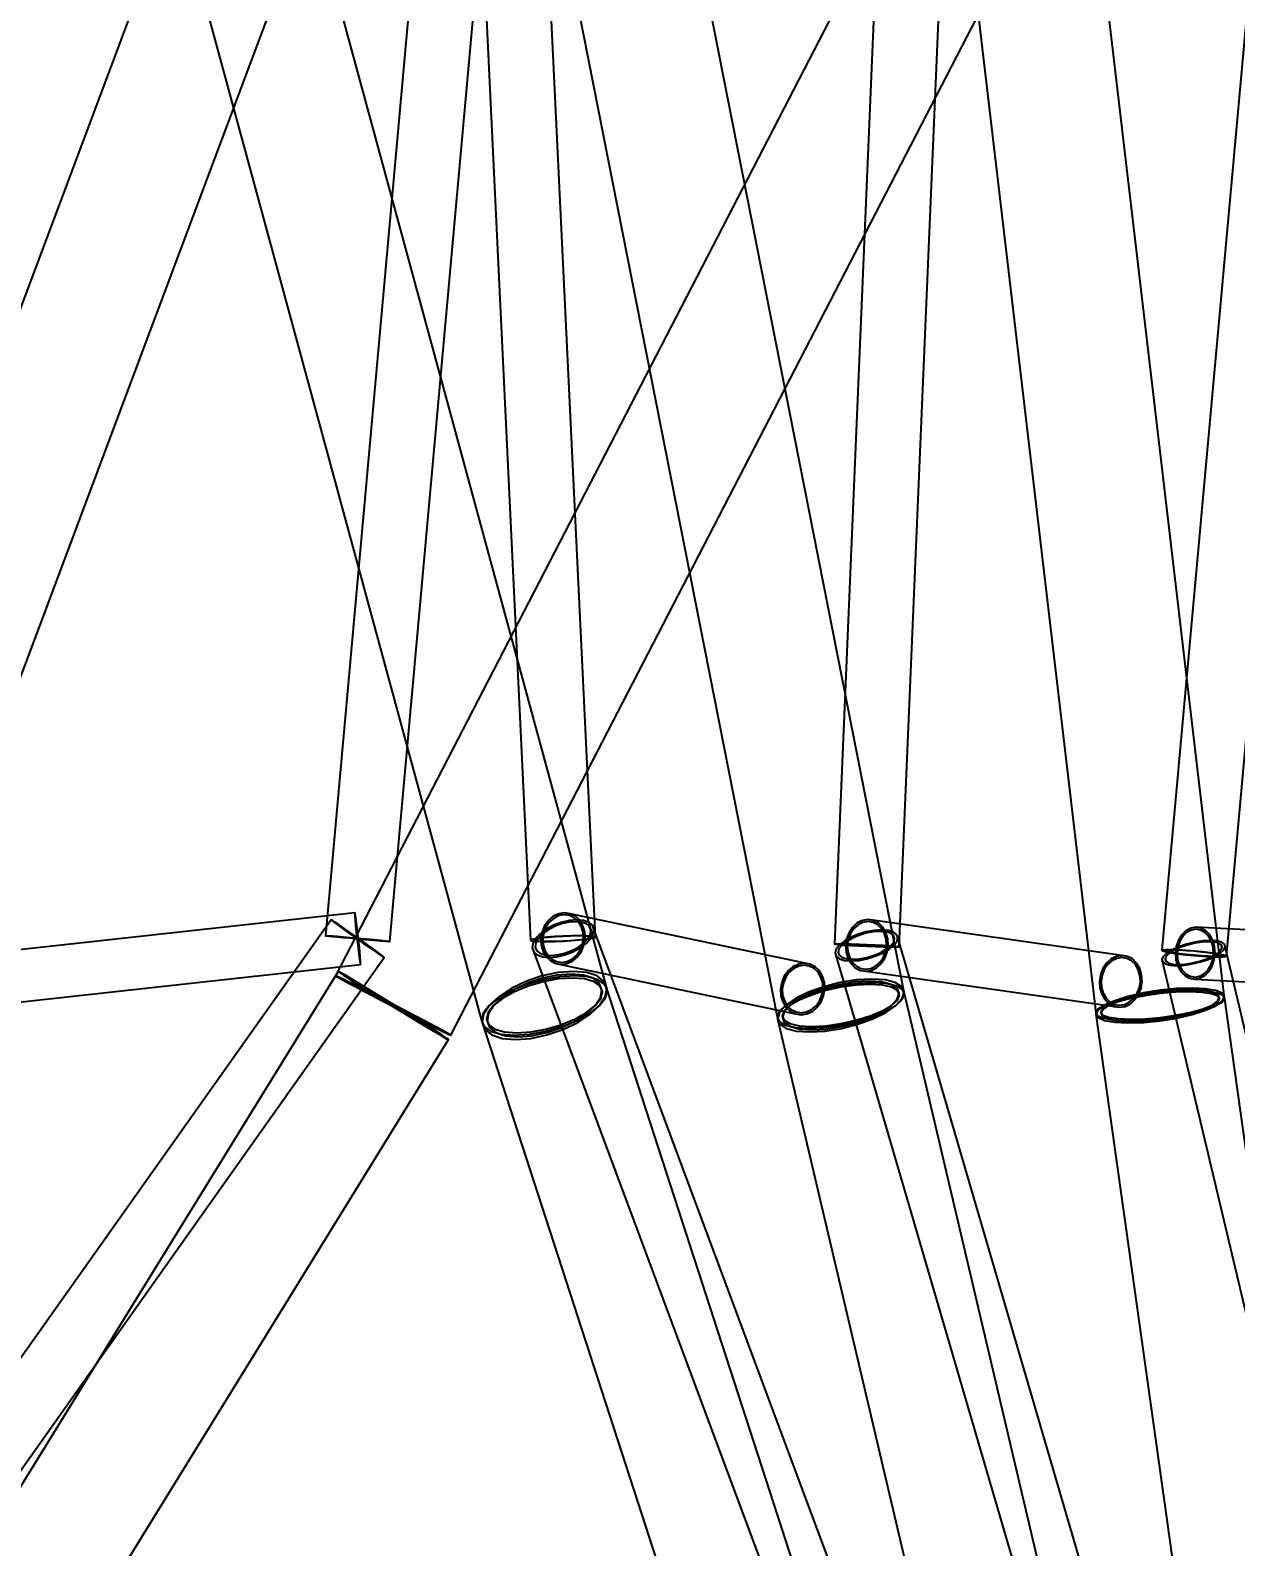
# Model space of a CAD drawing. Header units: millimetres. Extents: x -123812 to 252100, y -3000 to 639000.
# Drawn here: x -15087 to -5645, y 20760 to 32640 of the extents above; entities that cross this region are included whole.
import ezdxf

# ---------------------------------------------------------------- set-up
doc = ezdxf.new("R2010")
doc.units = ezdxf.units.MM
doc.layers.add('D-STR-DIM', color=7, linetype='Continuous', lineweight=13)
doc.layers.add('D-STR-STRC', color=7, linetype='Continuous', lineweight=25)
doc.styles.add('OpenSansCondensed-Light', font='OpenSansCondensed-Light.ttf')
doc.styles.add('TOWER_UNICODE', font='Arial Unicode.ttf')
doc.dimstyles.new('EZDXF', dxfattribs={"dimtxt": 0.25, "dimasz": 0.175, "dimexe": 0.375, "dimexo": 0.125, "dimgap": 0.1, "dimtad": 1, "dimlfac": 100, "dimzin": 12, "dimdsep": 46, "dimtxsty": 'OpenSansCondensed-Light', "dimblk": 'ARCHTICK', "dimcen": 2.5, "dimazin": 3, "dimtfac": 0.5, "dimtmove": 2, "dimatfit": 3})

# ---------------------------------------------------------------- blocks, each defined once
blk = doc.blocks.new('_ARCHTICK')
at = {"color": 0, "linetype": 'BYBLOCK', "const_width": 0.15}
blk.add_lwpolyline([(-0.5, -0.5), (0.5, 0.5)], dxfattribs=at)

msp = doc.modelspace()

# ---------------------------------------------------------------- linework, layer by layer
at = {"layer": 'D-STR-STRC'}
for points in [[(-5100.8, 37822.8), (-6223.7, 25432.9), (-6215.1, 25427.2), (-6189.8, 25420.4), (-6149.6, 25412.9), (-6097.2, 25405.2), (-6036.2, 25397.9), (-5970.7, 25391.3), (-5905.2, 25386.1), (-5844.2, 25382.4), (-5791.8, 25380.7), (-5751.6, 25380.9), (-5726.4, 25383.2), (-5717.7, 25387.3), (-4594.8, 37777.2)], [(-16195.3, 24821.7), (-11512.6, 37321.7), (-11524.8, 37327.8), (-11568.6, 37345.6), (-11641, 37373.9), (-11737, 37410.9), (-11850.1, 37453.9), (-11972.7, 37500), (-12096.3, 37546.1), (-12212.5, 37589.1), (-12313.4, 37626.1), (-12392.2, 37654.4), (-12443.4, 37672.2), (-12463.6, 37678.3), (-17146.2, 25178.3)], [(-11683.5, 37681.7), (-12775.7, 25546.9), (-12767, 25545.9), (-12741.8, 25543.4), (-12701.6, 25539.6), (-12649.2, 25534.8), (-12588.2, 25529.2), (-12522.7, 25523.3), (-12457.2, 25517.4), (-12396.2, 25512), (-12343.8, 25507.4), (-12303.6, 25504), (-12278.3, 25501.9), (-12269.7, 25501.3), (-11177.6, 37636.1)], [(-6236, 37733.3), (-12695.4, 25233.3), (-12684, 25225.3), (-12642.6, 25202), (-12574, 25165), (-12483, 25116.6), (-12375.7, 25060.4), (-12259.5, 25000), (-12142.3, 24939.6), (-12032, 24883.4), (-11936.1, 24835), (-11861.3, 24798), (-11812.6, 24774.7), (-11793.3, 24766.7), (-5333.9, 37266.7)], [(-11748.8, 37646.8), (-11167.7, 25512), (-11159, 25507.4), (-11133.7, 25504), (-11093.4, 25501.9), (-11040.8, 25501.3), (-10979.6, 25502.3), (-10914, 25504.8), (-10848.3, 25508.6), (-10787.1, 25513.4), (-10734.5, 25519), (-10694.2, 25524.9), (-10668.9, 25530.8), (-10660.2, 25536.2), (-11241.3, 37671)], [(-8270.2, 37720.5), (-8788.2, 25481.7), (-8779.5, 25479.5), (-8754.2, 25476.8), (-8713.8, 25473.6), (-8661.3, 25470.3), (-8600.1, 25467), (-8534.4, 25463.9), (-8468.7, 25461.4), (-8407.5, 25459.5), (-8355, 25458.4), (-8314.6, 25458.2), (-8289.3, 25458.8), (-8280.6, 25460.3), (-7762.6, 37699)], [(-14948.9, 37383.4), (-11552.4, 24883.4), (-11532.8, 24835), (-11481, 24798), (-11400.5, 24774.7), (-11296.7, 24766.7), (-11176.8, 24774.7), (-11048.8, 24798), (-10921.6, 24835), (-10803.8, 24883.4), (-10703.5, 24939.6), (-10627.4, 25000), (-10580.7, 25060.4), (-10566.7, 25116.6), (-13963.1, 37616.6)], [(-11702.1, 37410.9), (-9237.6, 24910.9), (-9220.8, 24873.9), (-9171.1, 24845.6), (-9091.9, 24827.8), (-8988.6, 24821.7), (-8868.2, 24827.8), (-8739, 24845.6), (-8609.8, 24873.9), (-8489.3, 24910.9), (-8385.8, 24953.9), (-8306.3, 25000), (-8256.3, 25046.1), (-8239.1, 25089.1), (-10703.6, 37589.1)], [(-8212.6, 37443), (-6741.6, 24943), (-6724.4, 24918.8), (-6674, 24900.1), (-6593.8, 24888.2), (-6489.2, 24884), (-6367.5, 24887.7), (-6236.9, 24899), (-6106.3, 24917.2), (-5984.6, 24941.1), (-5880.1, 24968.9), (-5799.9, 24998.9), (-5749.5, 25029), (-5732.3, 25057), (-7203.3, 37557)], [(-21471.9, 12453.9), (-12315.5, 25377.2), (-12320.7, 25382.2), (-12339.5, 25396.9), (-12370.9, 25420.2), (-12412.6, 25450.7), (-12461.8, 25486.1), (-12515.2, 25524.1), (-12569, 25562.1), (-12619.7, 25597.6), (-12663.8, 25628), (-12698.3, 25651.3), (-12720.8, 25666), (-12729.8, 25671), (-21886.2, 12747.7)], [(-16079.3, 24926.8), (-12500.4, 25322.1), (-12499.7, 25329), (-12500.5, 25349.2), (-12502.9, 25381.3), (-12506.6, 25423.1), (-12511.4, 25471.8), (-12516.9, 25524.1), (-12522.9, 25576.4), (-12528.9, 25625.1), (-12534.4, 25666.9), (-12539.1, 25699), (-12542.7, 25719.2), (-12545, 25726.1), (-16123.9, 25330.7)], [(-5859.9, 12674.2), (-10672.1, 25597.6), (-10683.9, 25628), (-10711.4, 25651.3), (-10752.7, 25666), (-10804.9, 25671), (-10864.5, 25666), (-10927.5, 25651.3), (-10989.6, 25628), (-11046.5, 25597.6), (-11094.3, 25562.1), (-11129.9, 25524.1), (-11150.7, 25486.1), (-11155.4, 25450.7), (-6343.1, 12527.3)], [(-4549.4, 12729.7), (-8292.5, 25531.8), (-8301.7, 25557), (-8327.1, 25576.3), (-8366.8, 25588.4), (-8418.1, 25592.5), (-8477.7, 25588.4), (-8541.3, 25576.3), (-8604.7, 25557), (-8663.6, 25531.8), (-8713.9, 25502.5), (-8752.2, 25471.1), (-8775.9, 25439.6), (-8783.4, 25410.3), (-5040.3, 12608.2)], [(-3880.1, 25503.1), (-5957, 25612.7), (-5997.3, 25605.8), (-6035.2, 25585.5), (-6068.1, 25553.2), (-6093.7, 25511.1), (-6110.3, 25462.2), (-6116.7, 25409.6), (-6112.6, 25357), (-6098.2, 25308.1), (-6074.4, 25266), (-6043, 25233.7), (-6006, 25213.4), (-5965.9, 25206.5), (-3889, 25096.9)], [(-2733.1, 12849.2), (-5727.4, 25459.5), (-5733.4, 25479.8), (-5755.7, 25495.5), (-5793.1, 25505.3), (-5842.8, 25508.7), (-5901.5, 25505.3), (-5965.3, 25495.5), (-6029.7, 25479.8), (-6090.4, 25459.5), (-6143.3, 25435.7), (-6184.7, 25410.2), (-6211.8, 25384.8), (-6222.7, 25361), (-3228.4, 12750.8)], [(-19520.1, 12233.3), (-11812.2, 24733.3), (-11823, 24742.4), (-11862.6, 24769), (-11928.1, 24811.4), (-12015.2, 24866.6), (-12117.9, 24931), (-12229.2, 25000), (-12341.6, 25069), (-12447.4, 25133.4), (-12539.3, 25188.6), (-12611.1, 25231), (-12657.9, 25257.6), (-12676.5, 25266.7), (-20384.4, 12766.7)], [(-6518.7, 12633.4), (-10571.6, 25133.4), (-10593.3, 25188.6), (-10646.7, 25231), (-10728.2, 25257.6), (-10832.3, 25266.7), (-10951.9, 25257.6), (-11078.8, 25231), (-11204.5, 25188.6), (-11320.2, 25133.4), (-11418.2, 25069), (-11491.7, 25000), (-11535.8, 24931), (-11547.4, 24866.6), (-7494.5, 12366.6)], [(-5301.4, 12603.7), (-8242.2, 25103.7), (-8260.3, 25146.6), (-8311.1, 25179.6), (-8390.9, 25200.3), (-8494.4, 25207.4), (-8614.5, 25200.3), (-8743.1, 25179.6), (-8871.3, 25146.6), (-8990.5, 25103.7), (-9092.5, 25053.7), (-9170.4, 25000), (-9218.8, 24946.3), (-9234.5, 24896.3), (-6293.7, 12396.3)], [(-3978.2, 12566.8), (-5733.6, 25066.8), (-5750.7, 25095.4), (-5801, 25117.6), (-5881, 25131.7), (-5985.2, 25136.9), (-6106.6, 25132.7), (-6236.9, 25119.5), (-6367.2, 25098.2), (-6488.6, 25070.1), (-6592.8, 25037.3), (-6672.8, 25001.9), (-6723.1, 24966.4), (-6740.2, 24933.2), (-4984.9, 12433.2)]]:
    msp.add_lwpolyline(points, dxfattribs=at)
for points in [[(-12530.2, 25524.1), (-12476.3, 25486.1), (-12425.6, 25450.7), (-12381.5, 25420.2), (-12347, 25396.9), (-12324.5, 25382.2), (-12315.5, 25377.2), (-12320.7, 25382.2), (-12339.5, 25396.9), (-12370.9, 25420.2), (-12412.6, 25450.7), (-12461.8, 25486.1), (-12515.2, 25524.1), (-12569, 25562.1), (-12619.7, 25597.6), (-12663.8, 25628), (-12698.3, 25651.3), (-12720.8, 25666), (-12729.8, 25671), (-12724.7, 25666), (-12705.8, 25651.3), (-12674.4, 25628), (-12632.7, 25597.6), (-12583.5, 25562.1)], [(-12528.4, 25524.1), (-12522.5, 25471.8), (-12516.5, 25423.1), (-12511, 25381.3), (-12506.2, 25349.2), (-12502.6, 25329), (-12500.4, 25322.1), (-12499.7, 25329), (-12500.5, 25349.2), (-12502.9, 25381.3), (-12506.6, 25423.1), (-12511.4, 25471.8), (-12516.9, 25524.1), (-12522.9, 25576.4), (-12528.9, 25625.1), (-12534.4, 25666.9), (-12539.1, 25699), (-12542.7, 25719.2), (-12545, 25726.1), (-12545.7, 25719.2), (-12544.9, 25699), (-12542.5, 25666.9), (-12538.8, 25625.1), (-12534, 25576.4)], [(-12528, 25524.1), (-12522.5, 25476), (-12517, 25431.1), (-12511.9, 25392.5), (-12507.5, 25363), (-12504.2, 25344.4), (-12502.1, 25338), (-12501.5, 25344.4), (-12502.2, 25363), (-12504.4, 25392.5), (-12507.8, 25431.1), (-12512.3, 25476), (-12517.4, 25524.1), (-12522.9, 25572.3), (-12528.4, 25617.1), (-12533.5, 25655.7), (-12537.8, 25685.3), (-12541.2, 25703.8), (-12543.2, 25710.2), (-12543.9, 25703.8), (-12543.1, 25685.3), (-12540.9, 25655.7), (-12537.5, 25617.1), (-12533.1, 25572.3)], [(-11129.9, 25524.1), (-11150.7, 25486.1), (-11155.4, 25450.7), (-11143.6, 25420.2), (-11116.1, 25396.9), (-11074.8, 25382.2), (-11022.6, 25377.2), (-10963, 25382.2), (-10900, 25396.9), (-10837.9, 25420.2), (-10781, 25450.7), (-10733.2, 25486.1), (-10697.6, 25524.1), (-10676.8, 25562.1), (-10672.1, 25597.6), (-10683.9, 25628), (-10711.4, 25651.3), (-10752.7, 25666), (-10804.9, 25671), (-10864.5, 25666), (-10927.5, 25651.3), (-10989.6, 25628), (-11046.5, 25597.6), (-11094.3, 25562.1)], [(-11087, 25524.1), (-11084.1, 25471.8), (-11069.7, 25423.1), (-11044.6, 25381.3), (-11010.6, 25349.2), (-10970.1, 25329), (-9093, 24933.6), (-9048.6, 24926.8), (-9003.4, 24933.6), (-8960.5, 24953.8), (-8922.8, 24985.9), (-8892.9, 25027.8), (-8872.8, 25076.5), (-8863.9, 25128.7), (-8866.7, 25181), (-8881.2, 25229.7), (-8906.3, 25271.6), (-8940.3, 25303.7), (-8980.8, 25323.8), (-10857.9, 25719.2), (-10902.3, 25726.1), (-10947.5, 25719.2), (-10990.4, 25699), (-11028.1, 25666.9), (-11058, 25625.1), (-11078.1, 25576.4)], [(-11087, 25524.1), (-11084.1, 25471.8), (-11069.7, 25423.1), (-11044.6, 25381.3), (-11010.6, 25349.2), (-10970.1, 25329), (-10925.7, 25322.1), (-10880.5, 25329), (-10837.6, 25349.2), (-10799.9, 25381.3), (-10770, 25423.1), (-10749.9, 25471.8), (-10740.9, 25524.1), (-10743.8, 25576.4), (-10758.3, 25625.1), (-10783.3, 25666.9), (-10817.3, 25699), (-10857.9, 25719.2), (-10902.3, 25726.1), (-10947.5, 25719.2), (-10990.4, 25699), (-11028.1, 25666.9), (-11058, 25625.1), (-11078.1, 25576.4)], [(-11073.4, 25524.1), (-11070.7, 25476), (-11057.4, 25431.1), (-11034.3, 25392.5), (-11003, 25363), (-10965.6, 25344.4), (-10924.7, 25338), (-10883.1, 25344.4), (-10843.6, 25363), (-10808.9, 25392.5), (-10781.3, 25431.1), (-10762.8, 25476), (-10754.6, 25524.1), (-10757.2, 25572.3), (-10770.5, 25617.1), (-10793.6, 25655.7), (-10824.9, 25685.3), (-10862.3, 25703.8), (-10903.2, 25710.2), (-10944.8, 25703.8), (-10984.3, 25685.3), (-11019.1, 25655.7), (-11046.6, 25617.1), (-11065.2, 25572.3)], [(-8700.4, 25471), (-8697.2, 25418.6), (-8682.7, 25369.7), (-8658.1, 25327.8), (-8625, 25295.6), (-8585.7, 25275.3), (-8542.8, 25268.4), (-6554.8, 24986.4), (-6511.3, 24993.3), (-6470.1, 25013.6), (-6434.1, 25045.8), (-6405.6, 25087.7), (-6386.7, 25136.6), (-6378.6, 25189), (-6381.8, 25241.4), (-6396.3, 25290.2), (-6420.8, 25332.2), (-6453.9, 25364.4), (-6493.3, 25384.6), (-6536.2, 25391.5), (-8524.1, 25673.5), (-8567.7, 25666.6), (-8608.9, 25646.4), (-8644.9, 25614.2), (-8673.4, 25572.2), (-8692.3, 25523.4)], [(-8700.4, 25471), (-8697.2, 25418.6), (-8682.7, 25369.7), (-8658.1, 25327.8), (-8625, 25295.6), (-8585.7, 25275.3), (-8542.8, 25268.4), (-8499.3, 25275.3), (-8458.1, 25295.6), (-8422, 25327.8), (-8393.6, 25369.7), (-8374.6, 25418.6), (-8366.5, 25471), (-8369.8, 25523.4), (-8384.2, 25572.2), (-8408.8, 25614.2), (-8441.9, 25646.4), (-8481.2, 25666.6), (-8524.1, 25673.5), (-8567.7, 25666.6), (-8608.9, 25646.4), (-8644.9, 25614.2), (-8673.4, 25572.2), (-8692.3, 25523.4)], [(-12522.7, 25525), (-12588.2, 25530.8), (-12649.2, 25536.2), (-12701.6, 25540.8), (-12741.8, 25544.3), (-12767, 25546.3), (-12775.7, 25546.9), (-12767, 25545.9), (-12741.8, 25543.4), (-12701.6, 25539.6), (-12649.2, 25534.8), (-12588.2, 25529.2), (-12522.7, 25523.3), (-12457.2, 25517.4), (-12396.2, 25512), (-12343.8, 25507.4), (-12303.6, 25504), (-12278.3, 25501.9), (-12269.7, 25501.3), (-12278.3, 25502.3), (-12303.6, 25504.8), (-12343.8, 25508.6), (-12396.2, 25513.5), (-12457.2, 25519)], [(-12522.7, 25524.9), (-12581.7, 25530.2), (-12636.7, 25535), (-12684, 25539.2), (-12720.2, 25542.3), (-12743, 25544.1), (-12750.8, 25544.6), (-12743, 25543.7), (-12720.2, 25541.5), (-12684, 25538.1), (-12636.7, 25533.7), (-12581.7, 25528.7), (-12522.7, 25523.3), (-12463.6, 25518.1), (-12408.6, 25513.2), (-12361.4, 25509.1), (-12325.2, 25506), (-12302.4, 25504.1), (-12294.6, 25503.6), (-12302.4, 25504.5), (-12325.2, 25506.7), (-12361.4, 25510.1), (-12408.6, 25514.5), (-12463.6, 25519.5)], [(-12529.4, 25524.1), (-12480.9, 25489.8), (-12435.2, 25457.9), (-12395.4, 25430.5), (-12364.3, 25409.4), (-12344, 25396.2), (-12335.9, 25391.7), (-12340.5, 25396.2), (-12357.6, 25409.4), (-12385.8, 25430.5), (-12423.4, 25457.9), (-12467.8, 25489.8), (-12515.9, 25524.1), (-12564.5, 25558.4), (-12610.2, 25590.3), (-12649.9, 25617.8), (-12681, 25638.8), (-12701.3, 25652), (-12709.4, 25656.5), (-12704.8, 25652), (-12687.8, 25638.8), (-12659.5, 25617.8), (-12621.9, 25590.3), (-12577.5, 25558.4)], [(-10914, 25543.4), (-10979.6, 25539.6), (-11040.8, 25534.8), (-11093.4, 25529.2), (-11133.7, 25523.3), (-11159, 25517.4), (-11167.7, 25512), (-11159, 25507.4), (-11133.7, 25504), (-11093.4, 25501.9), (-11040.8, 25501.3), (-10979.6, 25502.3), (-10914, 25504.8), (-10848.3, 25508.6), (-10787.1, 25513.4), (-10734.5, 25519), (-10694.2, 25524.9), (-10668.9, 25530.8), (-10660.2, 25536.2), (-10668.9, 25540.8), (-10694.2, 25544.2), (-10734.5, 25546.3), (-10787.1, 25546.9), (-10848.3, 25545.9)], [(-10914, 25541.5), (-10973.2, 25538.1), (-11028.3, 25533.7), (-11075.7, 25528.7), (-11112, 25523.4), (-11134.9, 25518.1), (-11142.7, 25513.2), (-11134.9, 25509.1), (-11112, 25506), (-11075.7, 25504.1), (-11028.3, 25503.6), (-10973.2, 25504.5), (-10914, 25506.7), (-10854.7, 25510.1), (-10799.6, 25514.5), (-10752.2, 25519.5), (-10715.9, 25524.8), (-10693, 25530.1), (-10685.2, 25535), (-10693, 25539.1), (-10715.9, 25542.3), (-10752.2, 25544.1), (-10799.6, 25544.6), (-10854.7, 25543.8)], [(-11108.6, 25524.1), (-11127.4, 25489.8), (-11131.6, 25457.9), (-11120.9, 25430.5), (-11096.2, 25409.4), (-11059, 25396.2), (-11011.9, 25391.7), (-10958.1, 25396.2), (-10901.3, 25409.4), (-10845.4, 25430.5), (-10794.1, 25457.9), (-10750.9, 25489.8), (-10718.9, 25524.1), (-10700.1, 25558.4), (-10695.9, 25590.3), (-10706.6, 25617.8), (-10731.3, 25638.8), (-10768.5, 25652), (-10815.6, 25656.5), (-10869.4, 25652), (-10926.2, 25638.8), (-10982.1, 25617.8), (-11033.4, 25590.3), (-11076.6, 25558.4)], [(-8752.2, 25471.1), (-8775.9, 25439.6), (-8783.4, 25410.3), (-8774.1, 25385.2), (-8748.8, 25365.9), (-8709.1, 25353.7), (-8657.7, 25349.6), (-8598.2, 25353.7), (-8534.5, 25365.9), (-8471.1, 25385.2), (-8412.2, 25410.3), (-8361.9, 25439.6), (-8323.6, 25471.1), (-8299.9, 25502.5), (-8292.5, 25531.8), (-8301.7, 25557), (-8327.1, 25576.3), (-8366.8, 25588.4), (-8418.1, 25592.5), (-8477.7, 25588.4), (-8541.3, 25576.3), (-8604.7, 25557), (-8663.6, 25531.8), (-8713.9, 25502.5)], [(-8731.1, 25471.1), (-8752.5, 25442.7), (-8759.2, 25416.3), (-8750.9, 25393.6), (-8728, 25376.2), (-8692.2, 25365.3), (-8645.9, 25361.6), (-8592.2, 25365.3), (-8534.8, 25376.2), (-8477.7, 25393.6), (-8424.6, 25416.3), (-8379.3, 25442.7), (-8344.7, 25471.1), (-8323.4, 25499.4), (-8316.6, 25525.8), (-8325, 25548.5), (-8347.8, 25565.9), (-8383.6, 25576.9), (-8429.9, 25580.6), (-8483.6, 25576.9), (-8541, 25565.9), (-8598.2, 25548.5), (-8651.2, 25525.8), (-8696.6, 25499.4)], [(-8687.3, 25471), (-8684.3, 25422.7), (-8671, 25377.7), (-8648.3, 25339), (-8617.8, 25309.4), (-8581.6, 25290.7), (-8542.1, 25284.4), (-8502, 25290.7), (-8464, 25309.4), (-8430.8, 25339), (-8404.6, 25377.7), (-8387.1, 25422.7), (-8379.7, 25471), (-8382.7, 25519.3), (-8396, 25564.3), (-8418.6, 25602.9), (-8449.1, 25632.6), (-8485.4, 25651.2), (-8524.9, 25657.6), (-8565, 25651.2), (-8602.9, 25632.6), (-8636.2, 25602.9), (-8662.4, 25564.3), (-8679.8, 25519.3)], [(-6116.7, 25409.6), (-6112.6, 25357), (-6098.2, 25308.1), (-6074.4, 25266), (-6043, 25233.7), (-6006, 25213.4), (-5965.9, 25206.5), (-5925.6, 25213.4), (-5887.7, 25233.7), (-5854.8, 25266), (-5829.2, 25308.1), (-5812.7, 25357), (-5806.2, 25409.6), (-5810.3, 25462.2), (-5824.8, 25511.1), (-5848.5, 25553.2), (-5880, 25585.5), (-5917, 25605.8), (-5957, 25612.7), (-5997.3, 25605.8), (-6035.2, 25585.5), (-6068.1, 25553.2), (-6093.7, 25511.1), (-6110.3, 25462.2)], [(-6104.5, 25409.6), (-6100.7, 25361.2), (-6087.4, 25316), (-6065.5, 25277.3), (-6036.5, 25247.6), (-6002.5, 25228.9), (-5965.6, 25222.5), (-5928.4, 25228.9), (-5893.5, 25247.6), (-5863.2, 25277.3), (-5839.7, 25316), (-5824.4, 25361.2), (-5818.4, 25409.6), (-5822.2, 25458), (-5835.5, 25503.1), (-5857.4, 25541.9), (-5886.4, 25571.6), (-5920.5, 25590.3), (-5957.4, 25596.7), (-5994.5, 25590.3), (-6029.4, 25571.6), (-6059.7, 25541.9), (-6083.3, 25503.1), (-6098.6, 25458)], [(-8534.4, 25463.9), (-8600.1, 25467), (-8661.3, 25470.3), (-8713.8, 25473.6), (-8754.2, 25476.8), (-8779.5, 25479.5), (-8788.2, 25481.7), (-8779.5, 25483.2), (-8754.2, 25483.8), (-8713.8, 25483.6), (-8661.3, 25482.5), (-8600.1, 25480.6), (-8534.4, 25478), (-8468.7, 25475), (-8407.5, 25471.7), (-8355, 25468.4), (-8314.6, 25465.2), (-8289.3, 25462.5), (-8280.6, 25460.3), (-8289.3, 25458.8), (-8314.6, 25458.2), (-8355, 25458.4), (-8407.5, 25459.5), (-8468.7, 25461.4)], [(-8534.4, 25464.6), (-8593.6, 25467.4), (-8648.8, 25470.3), (-8696.2, 25473.3), (-8732.5, 25476.2), (-8755.4, 25478.7), (-8763.2, 25480.7), (-8755.4, 25482), (-8732.5, 25482.6), (-8696.2, 25482.3), (-8648.8, 25481.3), (-8593.6, 25479.6), (-8534.4, 25477.4), (-8475.2, 25474.6), (-8420, 25471.7), (-8372.6, 25468.7), (-8336.3, 25465.8), (-8313.4, 25463.3), (-8305.6, 25461.3), (-8313.4, 25460), (-8336.3, 25459.4), (-8372.6, 25459.7), (-8420, 25460.7), (-8475.2, 25462.4)], [(-5970.7, 25391.3), (-6036.2, 25397.9), (-6097.2, 25405.2), (-6149.6, 25412.9), (-6189.8, 25420.4), (-6215.1, 25427.2), (-6223.7, 25432.9), (-6215.1, 25436.9), (-6189.8, 25439.2), (-6149.6, 25439.4), (-6097.2, 25437.7), (-6036.2, 25434.1), (-5970.7, 25428.8), (-5905.2, 25422.3), (-5844.2, 25414.9), (-5791.8, 25407.2), (-5751.6, 25399.7), (-5726.4, 25392.9), (-5717.7, 25387.3), (-5726.4, 25383.2), (-5751.6, 25380.9), (-5791.8, 25380.7), (-5844.2, 25382.4), (-5905.2, 25386.1)], [(-6184.7, 25410.2), (-6211.8, 25384.8), (-6222.7, 25361), (-6216.8, 25340.7), (-6194.5, 25325), (-6157.1, 25315.2), (-6107.4, 25311.8), (-6048.6, 25315.2), (-5984.9, 25325), (-5920.5, 25340.7), (-5859.8, 25361), (-5806.9, 25384.8), (-5765.5, 25410.2), (-5738.4, 25435.7), (-5727.4, 25459.5), (-5733.4, 25479.8), (-5755.7, 25495.5), (-5793.1, 25505.3), (-5842.8, 25508.7), (-5901.5, 25505.3), (-5965.3, 25495.5), (-6029.7, 25479.8), (-6090.4, 25459.5), (-6143.3, 25435.7)], [(-5970.7, 25393.2), (-6029.7, 25399.1), (-6084.8, 25405.7), (-6132, 25412.6), (-6168.2, 25419.4), (-6191, 25425.5), (-6198.8, 25430.6), (-6191, 25434.3), (-6168.2, 25436.3), (-6132, 25436.5), (-6084.8, 25435), (-6029.7, 25431.7), (-5970.7, 25426.9), (-5911.7, 25421.1), (-5856.7, 25414.4), (-5809.4, 25407.5), (-5773.2, 25400.7), (-5750.4, 25394.6), (-5742.6, 25389.5), (-5750.4, 25385.8), (-5773.2, 25383.8), (-5809.4, 25383.6), (-5856.7, 25385.1), (-5911.7, 25388.4)], [(-6164, 25410.2), (-6188.5, 25387.3), (-6198.4, 25365.9), (-6193, 25347.5), (-6172.9, 25333.4), (-6139.2, 25324.5), (-6094.4, 25321.5), (-6041.4, 25324.5), (-5983.9, 25333.4), (-5925.8, 25347.5), (-5871.1, 25365.9), (-5823.5, 25387.3), (-5786.1, 25410.2), (-5761.7, 25433.2), (-5751.8, 25454.6), (-5757.1, 25473), (-5777.3, 25487.1), (-5811, 25495.9), (-5855.8, 25499), (-5908.8, 25495.9), (-5966.3, 25487.1), (-6024.4, 25473), (-6079.1, 25454.6), (-6126.7, 25433.2)], [(-9209.9, 25128.7), (-9207.1, 25076.5), (-9192.6, 25027.8), (-9167.5, 24985.9), (-9133.5, 24953.8), (-9093, 24933.6), (-9048.6, 24926.8), (-9003.4, 24933.6), (-8960.5, 24953.8), (-8922.8, 24985.9), (-8892.9, 25027.8), (-8872.8, 25076.5), (-8863.9, 25128.7), (-8866.7, 25181), (-8881.2, 25229.7), (-8906.3, 25271.6), (-8940.3, 25303.7), (-8980.8, 25323.8), (-9025.2, 25330.7), (-9070.4, 25323.8), (-9113.3, 25303.7), (-9151, 25271.6), (-9180.9, 25229.7), (-9201, 25181)], [(-9196.3, 25128.7), (-9193.7, 25080.6), (-9180.3, 25035.7), (-9157.2, 24997.2), (-9125.9, 24967.6), (-9088.6, 24949), (-9047.7, 24942.7), (-9006, 24949), (-8966.5, 24967.6), (-8931.8, 24997.2), (-8904.2, 25035.7), (-8885.7, 25080.6), (-8877.5, 25128.7), (-8880.1, 25176.9), (-8893.5, 25221.8), (-8916.6, 25260.3), (-8947.9, 25289.9), (-8985.2, 25308.5), (-9026.1, 25314.8), (-9067.8, 25308.5), (-9107.3, 25289.9), (-9142, 25260.3), (-9169.6, 25221.8), (-9188.1, 25176.9)], [(-6712.4, 25189), (-6709.2, 25136.6), (-6694.8, 25087.7), (-6670.2, 25045.8), (-6637.1, 25013.6), (-6597.7, 24993.3), (-6554.8, 24986.4), (-6511.3, 24993.3), (-6470.1, 25013.6), (-6434.1, 25045.8), (-6405.6, 25087.7), (-6386.7, 25136.6), (-6378.6, 25189), (-6381.8, 25241.4), (-6396.3, 25290.2), (-6420.8, 25332.2), (-6453.9, 25364.4), (-6493.3, 25384.6), (-6536.2, 25391.5), (-6579.7, 25384.6), (-6620.9, 25364.4), (-6656.9, 25332.2), (-6685.4, 25290.2), (-6704.3, 25241.4)], [(-6699.3, 25189), (-6696.3, 25140.7), (-6683, 25095.7), (-6660.3, 25057), (-6629.9, 25027.4), (-6593.6, 25008.7), (-6554.1, 25002.4), (-6514, 25008.7), (-6476, 25027.4), (-6442.8, 25057), (-6416.6, 25095.7), (-6399.2, 25140.7), (-6391.7, 25189), (-6394.7, 25237.3), (-6408, 25282.3), (-6430.7, 25320.9), (-6461.2, 25350.6), (-6497.4, 25369.2), (-6536.9, 25375.6), (-6577, 25369.2), (-6615, 25350.6), (-6648.2, 25320.9), (-6674.4, 25282.3), (-6691.8, 25237.3)], [(-12259.5, 25000), (-12142.3, 24939.6), (-12032, 24883.4), (-11936.1, 24835), (-11861.3, 24798), (-11812.6, 24774.7), (-11793.3, 24766.7), (-11804.8, 24774.7), (-11846.2, 24798), (-11914.7, 24835), (-12005.7, 24883.4), (-12113, 24939.6), (-12229.2, 25000), (-12346.5, 25060.4), (-12456.8, 25116.6), (-12552.6, 25165), (-12627.4, 25202), (-12676.2, 25225.3), (-12695.4, 25233.3), (-12684, 25225.3), (-12642.6, 25202), (-12574, 25165), (-12483, 25116.6), (-12375.7, 25060.4)], [(-12259.5, 25000), (-12147.1, 24931), (-12041.4, 24866.6), (-11949.5, 24811.4), (-11877.7, 24769), (-11830.9, 24742.4), (-11812.2, 24733.3), (-11823, 24742.4), (-11862.6, 24769), (-11928.1, 24811.4), (-12015.2, 24866.6), (-12117.9, 24931), (-12229.2, 25000), (-12341.6, 25069), (-12447.4, 25133.4), (-12539.3, 25188.6), (-12611.1, 25231), (-12657.9, 25257.6), (-12676.5, 25266.7), (-12665.7, 25257.6), (-12626.2, 25231), (-12560.7, 25188.6), (-12473.6, 25133.4), (-12370.8, 25069)], [(-12258.3, 25000), (-12150.3, 24944.4), (-12048.7, 24892.5), (-11960.4, 24848), (-11891.5, 24813.9), (-11846.6, 24792.4), (-11828.8, 24785.1), (-11839.4, 24792.4), (-11877.5, 24813.9), (-11940.7, 24848), (-12024.5, 24892.5), (-12123.4, 24944.4), (-12230.4, 25000), (-12338.5, 25055.6), (-12440.1, 25107.5), (-12528.4, 25152), (-12597.3, 25186.1), (-12642.2, 25207.6), (-12659.9, 25214.9), (-12649.4, 25207.6), (-12611.2, 25186.1), (-12548.1, 25152), (-12464.2, 25107.5), (-12365.4, 25055.6)], [(-12258.3, 25000), (-12154.8, 24936.4), (-12057.4, 24877.1), (-11972.7, 24826.3), (-11906.6, 24787.2), (-11863.4, 24762.7), (-11846.3, 24754.3), (-11856.2, 24762.7), (-11892.6, 24787.2), (-11953, 24826.3), (-12033.2, 24877.1), (-12127.9, 24936.4), (-12230.4, 25000), (-12334, 25063.6), (-12431.4, 25122.9), (-12516, 25173.7), (-12582.2, 25212.8), (-12625.3, 25237.3), (-12642.5, 25245.7), (-12632.6, 25237.3), (-12596.1, 25212.8), (-12535.8, 25173.7), (-12455.5, 25122.9), (-12360.9, 25063.6)], [(-11491.7, 25000), (-11538.4, 24939.6), (-11552.4, 24883.4), (-11532.8, 24835), (-11481, 24798), (-11400.5, 24774.7), (-11296.7, 24766.7), (-11176.8, 24774.7), (-11048.8, 24798), (-10921.6, 24835), (-10803.8, 24883.4), (-10703.5, 24939.6), (-10627.4, 25000), (-10580.7, 25060.4), (-10566.7, 25116.6), (-10586.2, 25165), (-10638, 25202), (-10718.6, 25225.3), (-10822.4, 25233.3), (-10942.3, 25225.3), (-11070.2, 25202), (-11197.4, 25165), (-11315.2, 25116.6), (-11415.6, 25060.4)], [(-11491.7, 25000), (-11535.8, 24931), (-11547.4, 24866.6), (-11525.8, 24811.4), (-11472.4, 24769), (-11390.9, 24742.4), (-11286.8, 24733.3), (-11167.2, 24742.4), (-11040.2, 24769), (-10914.6, 24811.4), (-10798.9, 24866.6), (-10700.9, 24931), (-10627.4, 25000), (-10583.3, 25069), (-10571.6, 25133.4), (-10593.3, 25188.6), (-10646.7, 25231), (-10728.2, 25257.6), (-10832.3, 25266.7), (-10951.9, 25257.6), (-11078.8, 25231), (-11204.5, 25188.6), (-11320.2, 25133.4), (-11418.2, 25069)], [(-11457.7, 25000), (-11500.7, 24944.4), (-11513.6, 24892.5), (-11495.6, 24848), (-11447.8, 24813.9), (-11373.6, 24792.4), (-11278, 24785.1), (-11167.5, 24792.4), (-11049.7, 24813.9), (-10932.5, 24848), (-10824, 24892.5), (-10731.5, 24944.4), (-10661.4, 25000), (-10618.4, 25055.6), (-10605.5, 25107.5), (-10623.5, 25152), (-10671.2, 25186.1), (-10745.4, 25207.6), (-10841, 25214.9), (-10951.5, 25207.6), (-11069.4, 25186.1), (-11186.6, 25152), (-11295.1, 25107.5), (-11387.6, 25055.6)], [(-11457.7, 25000), (-11498.3, 24936.4), (-11509, 24877.1), (-11489.1, 24826.3), (-11439.9, 24787.2), (-11364.8, 24762.7), (-11268.9, 24754.3), (-11158.7, 24762.7), (-11041.8, 24787.2), (-10926, 24826.3), (-10819.4, 24877.1), (-10729.1, 24936.4), (-10661.4, 25000), (-10620.8, 25063.6), (-10610.1, 25122.9), (-10630, 25173.7), (-10679.2, 25212.8), (-10754.3, 25237.3), (-10850.2, 25245.7), (-10960.4, 25237.3), (-11077.3, 25212.8), (-11193, 25173.7), (-11299.7, 25122.9), (-11389.9, 25063.6)], [(-9170.4, 25000), (-9218.8, 24946.3), (-9234.5, 24896.3), (-9216.3, 24853.4), (-9165.6, 24820.4), (-9085.8, 24799.7), (-8982.3, 24792.6), (-8862.2, 24799.7), (-8733.6, 24820.4), (-8605.3, 24853.4), (-8486.2, 24896.3), (-8384.2, 24946.3), (-8306.3, 25000), (-8257.9, 25053.7), (-8242.2, 25103.7), (-8260.3, 25146.6), (-8311.1, 25179.6), (-8390.9, 25200.3), (-8494.4, 25207.4), (-8614.5, 25200.3), (-8743.1, 25179.6), (-8871.3, 25146.6), (-8990.5, 25103.7), (-9092.5, 25053.7)], [(-9136.3, 25000), (-9181, 24950.5), (-9195.4, 24904.5), (-9178.7, 24864.9), (-9132, 24834.5), (-9058.4, 24815.4), (-8963.1, 24808.9), (-8852.4, 24815.4), (-8734, 24834.5), (-8615.8, 24864.9), (-8506, 24904.5), (-8412.1, 24950.5), (-8340.3, 25000), (-8295.7, 25049.5), (-8281.3, 25095.5), (-8298, 25135.1), (-8344.7, 25165.5), (-8418.2, 25184.6), (-8513.6, 25191.1), (-8624.3, 25184.6), (-8742.7, 25165.5), (-8860.9, 25135.1), (-8970.7, 25095.5), (-9064.6, 25049.5)], [(-9170.4, 25000), (-9220.4, 24953.9), (-9237.6, 24910.9), (-9220.8, 24873.9), (-9171.1, 24845.6), (-9091.9, 24827.8), (-8988.6, 24821.7), (-8868.2, 24827.8), (-8739, 24845.6), (-8609.8, 24873.9), (-8489.3, 24910.9), (-8385.8, 24953.9), (-8306.3, 25000), (-8256.3, 25046.1), (-8239.1, 25089.1), (-8255.9, 25126.1), (-8305.6, 25154.4), (-8384.8, 25172.2), (-8488.1, 25178.3), (-8608.4, 25172.2), (-8737.6, 25154.4), (-8866.9, 25126.1), (-8987.4, 25089.1), (-9090.9, 25046.1)], [(-9136.3, 25000), (-9182.5, 24957.5), (-9198.3, 24917.9), (-9182.8, 24883.9), (-9137, 24857.8), (-9064, 24841.4), (-8968.9, 24835.8), (-8858, 24841.4), (-8739, 24857.8), (-8619.9, 24883.9), (-8508.9, 24917.9), (-8413.6, 24957.5), (-8340.3, 25000), (-8294.2, 25042.5), (-8278.4, 25082.1), (-8293.9, 25116.1), (-8339.7, 25142.2), (-8412.6, 25158.6), (-8507.8, 25164.2), (-8618.7, 25158.6), (-8737.7, 25142.2), (-8856.8, 25116.1), (-8967.8, 25082.1), (-9063.1, 25042.5)], [(-6236.9, 25101), (-6367.5, 25082.8), (-6489.2, 25058.9), (-6593.8, 25031.1), (-6674, 25001.1), (-6724.4, 24971), (-6741.6, 24943), (-6724.4, 24918.8), (-6674, 24900.1), (-6593.8, 24888.2), (-6489.2, 24884), (-6367.5, 24887.7), (-6236.9, 24899), (-6106.3, 24917.2), (-5984.6, 24941.1), (-5880.1, 24968.9), (-5799.9, 24998.9), (-5749.5, 25029), (-5732.3, 25057), (-5749.5, 25081.2), (-5799.9, 25099.9), (-5880.1, 25111.8), (-5984.6, 25116), (-6106.3, 25112.3)], [(-6236.9, 25119.5), (-6367.2, 25098.2), (-6488.6, 25070.1), (-6592.8, 25037.3), (-6672.8, 25001.9), (-6723.1, 24966.4), (-6740.2, 24933.2), (-6723.1, 24904.6), (-6672.8, 24882.4), (-6592.8, 24868.3), (-6488.6, 24863.1), (-6367.2, 24867.3), (-6236.9, 24880.5), (-6106.6, 24901.8), (-5985.2, 24929.9), (-5881, 24962.7), (-5801, 24998.1), (-5750.7, 25033.6), (-5733.6, 25066.8), (-5750.7, 25095.4), (-5801, 25117.6), (-5881, 25131.7), (-5985.2, 25136.9), (-6106.6, 25132.7)], [(-6236.9, 25093), (-6357.2, 25076.3), (-6469.4, 25054.3), (-6565.7, 25028.6), (-6639.5, 25001), (-6686, 24973.3), (-6701.8, 24947.4), (-6686, 24925.2), (-6639.5, 24908), (-6565.7, 24897), (-6469.4, 24893.1), (-6357.2, 24896.5), (-6236.9, 24907), (-6116.6, 24923.7), (-6004.5, 24945.7), (-5908.2, 24971.4), (-5834.3, 24999), (-5787.8, 25026.7), (-5772, 25052.6), (-5787.8, 25074.8), (-5834.3, 25092), (-5908.2, 25103), (-6004.5, 25106.9), (-6116.6, 25103.5)], [(-6236.9, 25110.1), (-6356.9, 25090.4), (-6468.8, 25064.6), (-6564.8, 25034.4), (-6638.5, 25001.8), (-6684.8, 24969.1), (-6700.6, 24938.5), (-6684.8, 24912.1), (-6638.5, 24891.7), (-6564.8, 24878.6), (-6468.8, 24873.9), (-6356.9, 24877.7), (-6236.9, 24889.9), (-6116.9, 24909.6), (-6005.1, 24935.4), (-5909, 24965.6), (-5835.3, 24998.2), (-5789, 25030.9), (-5773.2, 25061.5), (-5789, 25087.9), (-5835.3, 25108.3), (-5909, 25121.4), (-6005.1, 25126.1), (-6116.9, 25122.3)]]:
    msp.add_lwpolyline(points, close=True, dxfattribs=at)

# ---------------------------------------------------------------- dimensions: what is measured, and where the dimension line sits
at = {"layer": 'D-STR-DIM'}
msp.add_linear_dim(base=(-112000, 0), p1=(0, 0), p2=(0, 634000), angle=90, dimstyle='EZDXF', override={"dimtxt": 8400, "dimasz": 3750, "dimexe": 2100, "dimexo": 1800, "dimgap": 2100, "dimtad": 1, "dimdec": 0, "dimlfac": 1, "dimlunit": 2, "dimtxsty": 'TOWER_UNICODE', "dimclrd": 7, "dimclre": 7, "dimclrt": 7}, dxfattribs=at).render()

doc.saveas('drawing.dxf')
